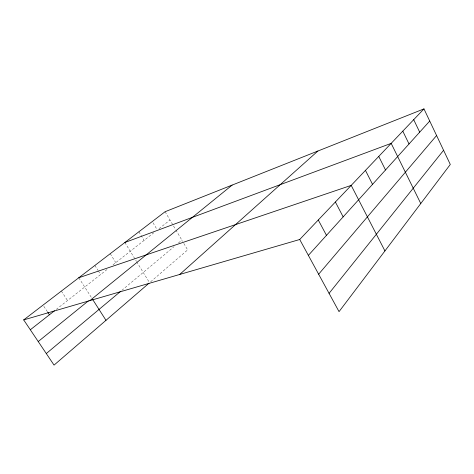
<?xml version="1.0" encoding="UTF-8"?>
<svg xmlns="http://www.w3.org/2000/svg" width="474" height="474" viewBox="0 0 474 474"><rect width="100%" height="100%" fill="white"/><g stroke="black" fill="none" stroke-linecap="round" stroke-linejoin="round"><path stroke-width="0.36" stroke-dasharray="2.37 1.78" d="M150.649 281.799L187.639 249.899L182.946 241.953M121.812 290.366L174.023 246.681M178.502 242.931L181.868 240.117M56.199 309.445L107.918 268.811M112.972 264.842L153.878 232.704M159.057 228.634L170.006 220.031M43.827 306.317L47.418 311.756M61.371 291.077L67.515 300.552M78.791 277.752L91.405 297.5M94.883 265.44L97.94 270.298M98.325 270.903L100.618 274.547M110.229 253.703L115.775 262.637M124.881 242.492L136.293 261.127M136.672 261.743L149.174 282.143M138.882 231.78L144.09 240.395M152.995 222.739L156.971 229.386M165.1 211.718L175.504 229.345M175.872 229.961L182.585 241.343"/><path stroke-width="0.71" d="M329.069 293.341L443.581 150.294M318.641 274.215L436.59 135.528M308.373 255.373L429.728 121.048M299.716 239.5L423.969 108.89L450.3 164.466L339.04 311.643L299.716 239.5L23.7 319.903L54.054 365.11L148.99 283.227M179.693 274.464L317.9 151.022M46.298 353.557L120.68 291.314M38.228 341.541L88.413 300.866M89.864 300.629L232.142 185.091M30.324 329.768L54.504 310.778M23.7 319.903L165.1 211.718L423.969 108.89M124.881 242.492L391.169 143.367L420.77 203.53M78.791 277.752L351.198 185.381L384.935 250.93M47.815 312.36L49.409 314.777M92.56 299.307L105.986 320.317M318.273 219.995L326.468 235.341M335.379 202.013L343.158 216.867M365.46 170.391L372.534 184.356M378.75 156.42L385.516 169.982M402.799 131.144L409.021 143.966M413.707 119.673L419.691 132.157"/></g></svg>
